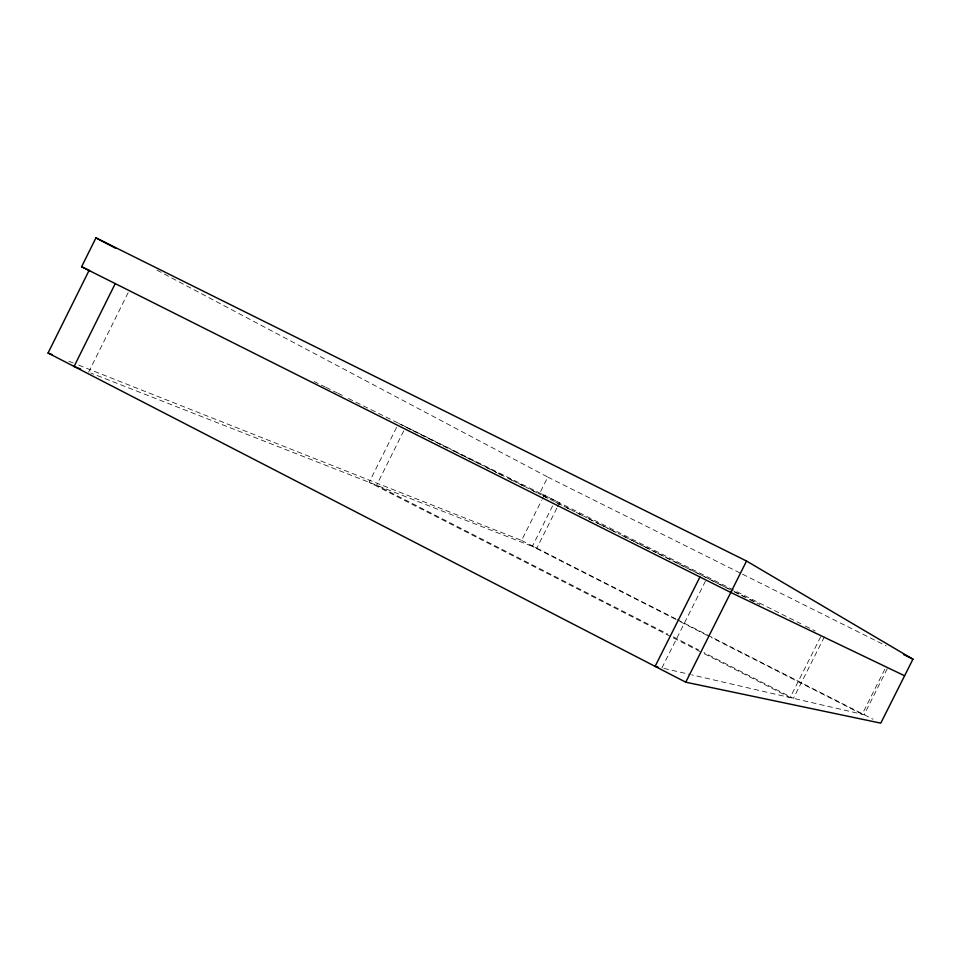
<?xml version="1.0" encoding="UTF-8"?>
<svg xmlns="http://www.w3.org/2000/svg" width="961" height="961" viewBox="0 0 961 961"><rect width="100%" height="100%" fill="white"/><g stroke="black" fill="none" stroke-linecap="round" stroke-linejoin="round"><path stroke-width="0.72" stroke-dasharray="4.8 3.6" d="M88.628 372.171L128.558 291.844M396.581 427.417L369.168 482.338L701.926 652.495M403.716 430.888L376.58 485.245L667.847 634.152M156.907 270.125L547.818 477.1L539.89 492.945L800.789 623.737M78.694 365.144L521.583 540.43L541.584 500.465M542.244 499.131L544.238 495.131M552.611 505.894L532.334 546.413L679.235 621.154M556.851 508.129L536.815 548.178L90.802 373.024M557.512 506.795L559.518 502.795L345.516 397.049M661.913 667.955L705.386 581.273M820.718 636.735L790.134 697.59L703.272 653.168M824.358 636.843L793.45 698.359L703.92 652.591M884.829 669.216L862.185 714.239L711.284 637.467M887.255 668.724L864.143 714.696L691.644 674.826M663.871 668.412L690.19 674.49M68.94 361.288L73.12 362.934M314.103 381.493L318.139 383.487M321.346 385.121L325.383 387.103M326.199 387.475L330.236 389.457M333.431 391.079L337.467 393.073M338.296 393.445L342.332 395.427M547.818 477.1L741.123 573.501M742.469 574.173L886.102 645.804M805.378 626.031L815.156 630.969M405.698 426.9L483.527 465.929M484.873 466.602L517.078 482.758M518.411 483.431L529.151 488.813M530.496 489.485L541.223 494.867M542.569 495.54L562.702 505.63M564.035 506.303L574.774 511.684M576.12 512.357L586.847 517.739M588.192 518.411L620.398 534.568M621.743 535.241L733.111 591.087M734.456 591.76L759.947 604.541M398.587 423.393L448.246 448.294M453.616 450.985L481.809 465.124M487.179 467.815L496.573 472.524M497.906 473.196L503.276 475.899M509.991 479.263L515.36 481.954M520.73 484.644L527.445 488.008M532.802 490.699L538.172 493.389M543.542 496.08L550.257 499.456M555.626 502.147L560.996 504.837M566.365 507.528L571.735 510.219M578.438 513.582L583.808 516.273M589.177 518.964L598.571 523.685M599.916 524.358L610.655 529.739M612.001 530.412L617.37 533.103M624.073 536.466L632.134 540.502M633.467 541.175L644.206 546.569M645.552 547.241L656.291 552.623M657.636 553.296L677.769 563.386M679.103 564.059L732.799 590.979M734.132 591.664L744.871 597.045M750.241 599.736L756.956 603.1M521.583 540.43L675.763 618.86M677.097 619.545L873.093 719.248M680.568 621.839L709.951 636.783M673.193 636.879L698.575 649.864"/><path stroke-width="1.44" d="M904.601 675.775L730.78 592.469L81.601 266.726L95.956 237.847L746.553 561.044L912.95 659.186L880.769 723.152L685.758 682.202L48.05 353.023L89.061 270.473M115.248 283.615L74.081 366.453L80.7 369.048M699.932 576.996L655.102 666.381L658.021 667.054M685.758 682.202L746.553 561.044M48.05 353.023L52.23 354.669M81.601 266.726L89.673 270.714M903.556 654.501L912.95 659.186M95.956 237.847L115.825 248.37"/></g></svg>
